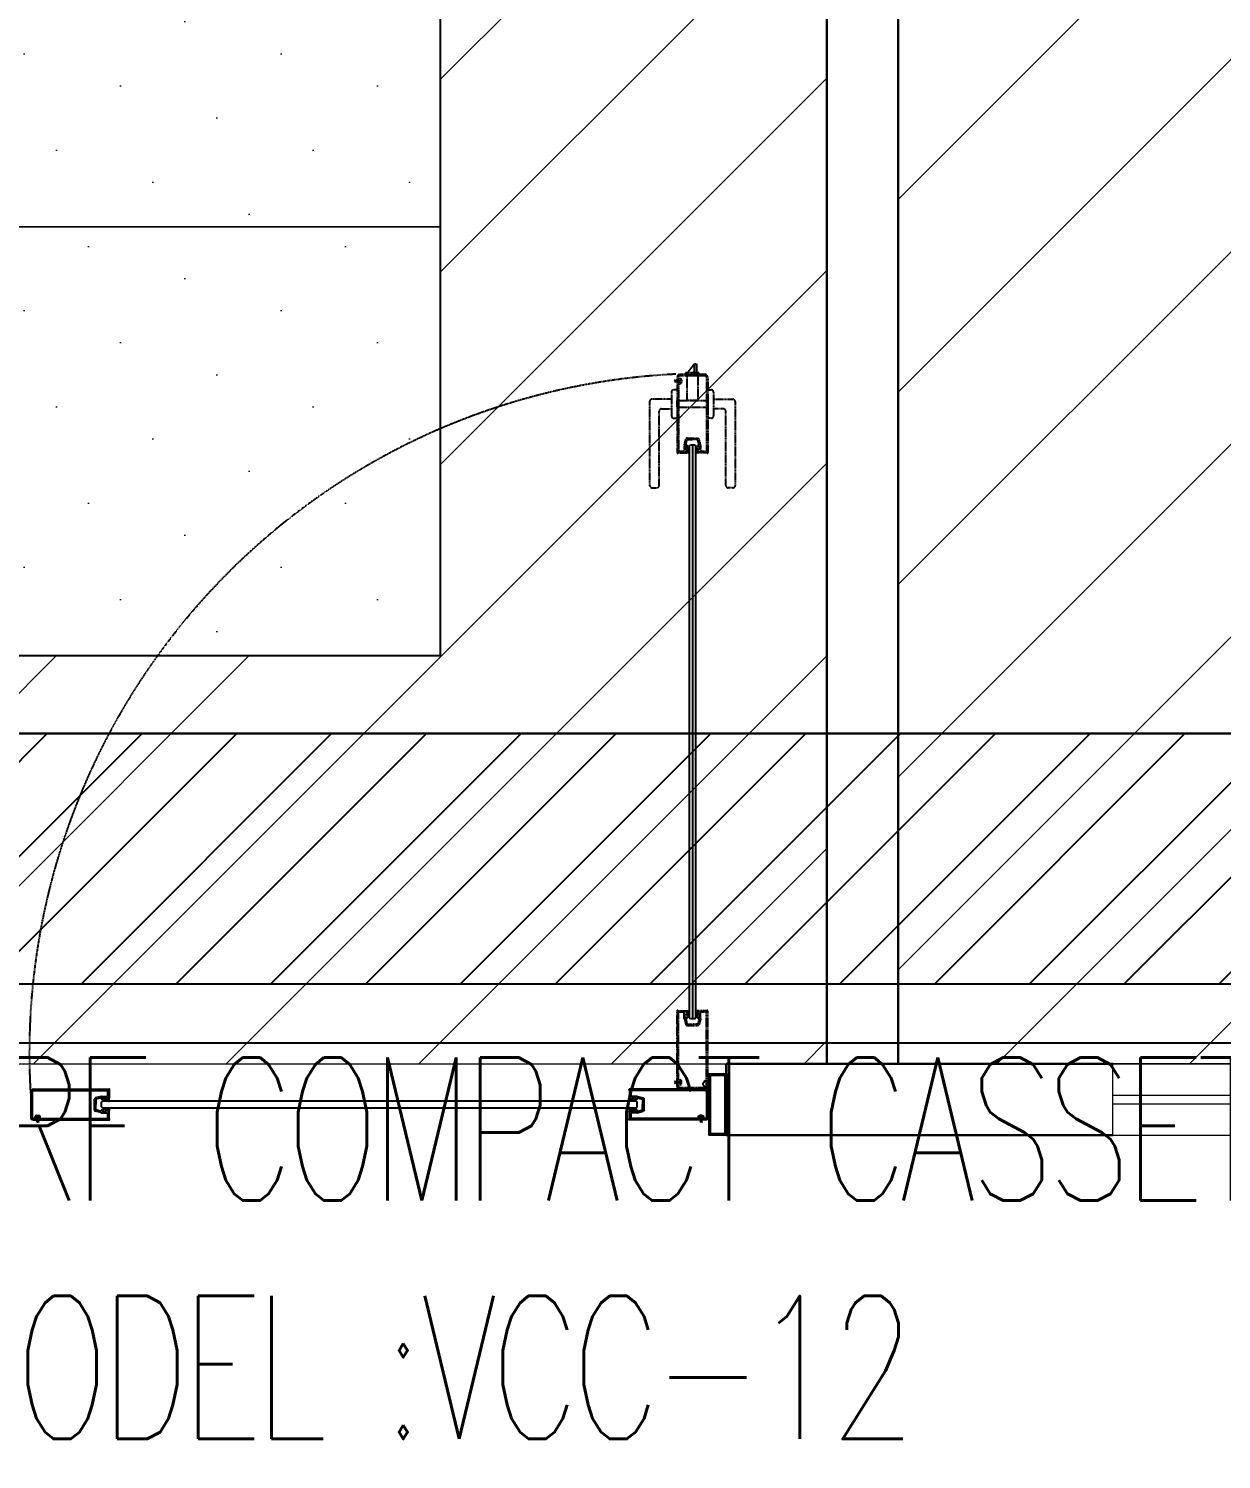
# Model space of a CAD drawing. Header units: millimetres. Extents: x 148480 to 578986, y 39883 to 155062.
# Drawn here: x 227072 to 228740, y 88061 to 90062 of the extents above; entities that cross this region are included whole.
import ezdxf

# ---------------------------------------------------------------- set-up
doc = ezdxf.new("R2010")
doc.units = ezdxf.units.MM
doc.linetypes.add('CONTINOUS', pattern=[0])
doc.linetypes.add('HIDDEN', pattern=[0.375, 0.25, -0.125])
for name, color, linetype in [('2', 7, 'Continuous'), ('ceilings', 253, 'Continuous'), ('DNM JEB', 4, 'Continuous'), ('Flooring', 44, 'Continuous'), ('Hatch 01_UC', 7, 'Continuous'), ('HVAC TEXT', 7, 'Continuous'), ('Layer4', 6, 'Continuous'), ('M-HVAC-INSULATION', 8, 'Continuous'), ('M-HVAC-SUPPLY AIR DUCT', 4, 'Continuous'), ('TENANCY', 3, 'Continuous')]:
    doc.layers.add(name, color=color, linetype=linetype)
doc.layers.add('A-GLAZ', color=140, linetype='Continuous', lineweight=18)
doc.layers.add('I-PART-GYP', color=6, linetype='Continuous', lineweight=30)
doc.styles.add('Arial_3', font='arial.ttf', dxfattribs={"height": 20.669291})
pattern_1 = [(225, (458171.04, 85860.92), (134.70384, -134.70384), [])]

# ---------------------------------------------------------------- blocks, each defined once
blk = doc.blocks.new('A$C5BB6640F')
at = {"layer": '2', "color": 8, "linetype": 'Continuous'}
for p, q in [((0.8, 2.6), (0, 0)), ((1, 2.6), (0.5, 0)), ((2.1, 8.2), (0.8, 8.2)), ((0.8, 8.2), (0.8, 2.6)), ((2.1, 6.4), (0.8, 6.4)), ((2.1, 4.5), (0.8, 4.5)), ((2.1, 2.6), (0.8, 2.6)), ((1.2, 2.6), (0.9, 0)), ((1.4, 2.6), (1.4, 0)), ((1.6, 2.6), (1.9, 0)), ((1.8, 2.6), (2.3, 0)), ((2.1, 8.2), (2.1, 2.6)), ((2.1, 2.6), (2.8, 0))]:
    blk.add_line(p, q, dxfattribs=at)
blk = doc.blocks.new('A$C4A242C7C')
at = {"layer": '2', "color": 8, "linetype": 'Continuous'}
for p, q in [((0, 4), (0, 115.4)), ((0.4, 115.8), (0.6, 115.8)), ((1.4, 115), (13, 115)), ((2, 113), (10.5, 113)), ((2, 4), (2, 113)), ((10.5, 103.9), (10.5, 113)), ((14, 111.3), (12.5, 111.3)), ((12.5, 104.8), (12.5, 111.3)), ((13, 115), (13, 112.6)), ((14.7, 112.6), (13, 112.6)), ((14, 110), (14, 111.3)), ((14, 106.1), (14, 104.8)), ((14.3, 109.8), (15, 110)), ((14.3, 106.3), (15, 106.1)), ((14.7, 112.6), (15.2, 110.4)), ((14.8, 103.8), (15.2, 105.6)), ((30.3, 112.6), (29.8, 110.4)), ((30.2, 103.8), (29.8, 105.6)), ((30.7, 109.8), (30, 110)), ((30.7, 106.3), (30, 106.1)), ((32, 112.6), (30.3, 112.6)), ((31, 111.3), (32.5, 111.3)), ((31, 110), (31, 111.3)), ((31, 106.1), (31, 104.8)), ((32, 115), (32, 112.6)), ((43.6, 115), (32, 115)), ((32.5, 104.8), (32.5, 111.3)), ((34.5, 113), (43, 113)), ((34.5, 103.9), (34.5, 113)), ((43, 14.2), (43, 113)), ((44.6, 115.8), (44.4, 115.8)), ((45, 11.7), (45, 115.4)), ((10.6, 103.4), (12.8, 95.2)), ((14, 104.8), (12.5, 104.8)), ((14.8, 103.8), (12.5, 103.8)), ((12.5, 103.8), (14.7, 95.7)), ((14.7, 95.7), (22.5, 95.7)), ((30.3, 93.7), (14.7, 93.7)), ((30.3, 95.7), (22.5, 95.7)), ((30.2, 103.8), (32.5, 103.8)), ((32.5, 103.8), (30.3, 95.7)), ((31, 104.8), (32.5, 104.8)), ((34.4, 103.4), (32.2, 95.2)), ((4, 2), (41, 2)), ((4, 0), (41, 0)), ((38.5, 8.4), (38.5, 11.7)), ((42.5, 13.7), (40.5, 13.7)), ((40.5, 8.8), (40.5, 11.3)), ((42.5, 6.4), (40.5, 6.4)), ((44, 11.7), (40.9, 11.7)), ((44, 8.4), (40.9, 8.4)), ((43, 4), (43, 5.9)), ((44, 11.6), (44, 11.7)), ((44, 8.4), (44, 8.5)), ((44.4, 11.2), (44.5, 11.2)), ((44.4, 8.9), (44.5, 8.9)), ((45, 4), (45, 8.4))]:
    blk.add_line(p, q, dxfattribs=at)
for centre, radius, start, end in [((0.4, 115.4), 0.4, 90, 180), ((0.6, 115.4), 0.4, 0, 90), ((1.4, 115.4), 0.4, 180, 270), ((14.2, 110), 0.2, 180, 285), ((14.2, 106.1), 0.2, 75, 180), ((14.8, 110.3), 0.4, 285, 15), ((14.8, 105.7), 0.4, 345, 75), ((30.1, 110.3), 0.4, 165, 255), ((30.1, 105.7), 0.4, 105, 195), ((30.8, 110), 0.2, 255, 0), ((30.8, 106.1), 0.2, 0, 105), ((43.6, 115.4), 0.4, 270, 0), ((44.4, 115.4), 0.4, 90, 180), ((44.6, 115.4), 0.4, 0, 90), ((12.5, 103.9), 2, 180, 195), ((14.7, 95.7), 2, 195, 270), ((30.3, 95.7), 2, 270, 345), ((32.5, 103.9), 2, 345, 0), ((4, 4), 4, 180, 270), ((4, 4), 2, 180, 270), ((40.5, 11.7), 2, 90, 180), ((40.5, 8.4), 2, 180, 270), ((40.9, 11.3), 0.4, 90, 180), ((40.9, 8.8), 0.4, 180, 270), ((41, 4), 4, 270, 0), ((41, 4), 2, 270, 0), ((42.5, 14.2), 0.5, 270, 0), ((42.5, 5.9), 0.5, 0, 90), ((44.4, 11.6), 0.4, 180, 270), ((44.4, 8.5), 0.4, 90, 180), ((44.5, 11.7), 0.5, 270, 0), ((44.5, 8.4), 0.5, 0, 90)]:
    blk.add_arc(centre, radius, start, end, dxfattribs=at)
blk = doc.blocks.new('A$C109E4DED')
at = {"layer": 'TENANCY', "rotation": 90}
blk.add_blockref('A$C4A242C7C', (75.8, 0), dxfattribs=at)
blk = doc.blocks.new('A$C57546ED1')
at = {"layer": '2', "color": 8, "linetype": 'Continuous'}
mesh = blk.add_polyface(dxfattribs=at)
corners = [(1, 3.4), (0.7, 2.6), (0, 2.7), (0.8, 4.1)]
mesh.append_faces([[corners[k] for k in face] for face in [(0, 1, 2, 3)]], dxfattribs={"color": 8})
mesh = blk.add_polyface(dxfattribs=at)
corners = [(2, 3.4), (2, 2.6), (0.7, 2.6), (1, 3.4)]
mesh.append_faces([[corners[k] for k in face] for face in [(0, 1, 2, 3)]], dxfattribs={"color": 8})
mesh = blk.add_polyface(dxfattribs=at)
corners = [(2.3, 4.1), (2.2, 1.7), (2, 2.6), (2, 3.4)]
mesh.append_faces([[corners[k] for k in face] for face in [(0, 1, 2, 3)]], dxfattribs={"color": 8})
mesh = blk.add_polyface(dxfattribs=at)
corners = [(2.7, 3.4), (2.5, 2.5), (2.2, 1.7), (2.3, 4.1)]
mesh.append_faces([[corners[k] for k in face] for face in [(0, 1, 2, 3)]], dxfattribs={"color": 8})
mesh = blk.add_polyface(dxfattribs=at)
corners = [(3.3, 3.4), (3.2, 2.5), (2.5, 2.5), (2.7, 3.4)]
mesh.append_faces([[corners[k] for k in face] for face in [(0, 1, 2, 3)]], dxfattribs={"color": 8})
mesh = blk.add_polyface(dxfattribs=at)
corners = [(3.6, 4.2), (3.5, 2.4), (3.2, 2.5), (3.3, 3.4)]
mesh.append_faces([[corners[k] for k in face] for face in [(0, 1, 2, 3)]], dxfattribs={"color": 8})
mesh = blk.add_polyface(dxfattribs=at)
corners = [(4.1, 3.5), (3.9, 2.4), (3.5, 2.4), (3.6, 4.2)]
mesh.append_faces([[corners[k] for k in face] for face in [(0, 1, 2, 3)]], dxfattribs={"color": 8})
mesh = blk.add_polyface(dxfattribs=at)
corners = [(6.5, 3.6), (5.8, 2.3), (3.9, 2.4), (4.1, 3.5)]
mesh.append_faces([[corners[k] for k in face] for face in [(0, 1, 2, 3)]], dxfattribs={"color": 8})
mesh = blk.add_polyface(dxfattribs=at)
corners = [(6.8, 4.6), (6.2, 0), (5.8, 2.3), (6.5, 3.6)]
mesh.append_faces([[corners[k] for k in face] for face in [(0, 1, 2, 3)]], dxfattribs={"color": 8})
mesh = blk.add_polyface(dxfattribs=at)
corners = [(7.9, 4.6), (7.5, 0), (6.2, 0), (6.8, 4.6)]
mesh.append_faces([[corners[k] for k in face] for face in [(0, 1, 2, 3)]], dxfattribs={"color": 8})
blk = doc.blocks.new('GFC1')
at = {"layer": 'A-GLAZ', "color": 8, "linetype": 'CONTINOUS', "lineweight": 13, "ltscale": 0.5}
for p, q in [((301220.1, 89600.4, 0), (302919.8, 89600.4, 0)), ((301220.1, 89500.4, 0), (302919.8, 89500.4, 0))]:
    blk.add_line(p, q, dxfattribs=at)
at = {"layer": 'A-GLAZ', "color": 8, "lineweight": 13, "ltscale": 0.5}
blk.add_line((301220.1, 89500.4, 0), (301220.1, 89600.4, 0), dxfattribs=at)
at = {"layer": 'A-GLAZ', "color": 8}
for p, q in [((301220.1, 89556.4, 0), (302919.8, 89556.4, 0)), ((301220.1, 89544.4, 0), (302919.8, 89544.4, 0))]:
    blk.add_line(p, q, dxfattribs=at)
at = {"layer": 'DNM JEB', "color": 8, "linetype": 'HIDDEN'}
for p, q in [((300609.8, 90555.8), (300607.3, 90556.5)), ((300609.8, 90555.6), (300607.3, 90556.1)), ((300609.8, 90555.4), (300607.3, 90555.7)), ((300609.8, 90555.2), (300607.3, 90555.2)), ((300609.8, 90555), (300607.3, 90554.7)), ((300609.8, 90554.8), (300607.3, 90554.3)), ((300609.8, 90554.6), (300607.3, 90553.9)), ((300609.8, 90554.6), (300609.8, 90555.8)), ((300615.1, 90555.8), (300609.8, 90555.8)), ((300615.1, 90554.6), (300609.8, 90554.6)), ((300611, 90560.8), (300611, 90556.7)), ((300611, 90553.6), (300611, 90454.7)), ((300611.6, 90556.2), (300611.5, 90556.2)), ((300611.6, 90554), (300611.5, 90554)), ((300611.6, 90554.6), (300611.6, 90555.8)), ((300611.9, 90556.7), (300611.9, 90556.6)), ((300611.9, 90556.7), (300614.9, 90556.7)), ((300611.9, 90553.6), (300611.9, 90553.6)), ((300611.9, 90553.6), (300614.9, 90553.6)), ((300612.9, 90560.8), (300612.9, 90559.1)), ((300612.9, 90551.2), (300612.9, 90457)), ((300613.4, 90558.6), (300615.3, 90558.6)), ((300613.4, 90554.6), (300613.4, 90555.8)), ((300613.4, 90551.6), (300615.3, 90551.6)), ((300650, 90564.6), (300614.8, 90564.6)), ((300650, 90562.7), (300614.8, 90562.7)), ((300615.1, 90554.6), (300615.1, 90555.8)), ((300615.3, 90556.3), (300615.3, 90553.9)), ((300617.2, 90556.7), (300617.2, 90553.6)), ((300651.9, 90560.8), (300651.9, 90457)), ((300653.8, 90560.8), (300653.8, 90454.7)), ((300621, 90465.7), (300621, 90457)), ((300621.1, 90466.2), (300623.1, 90474)), ((300622.9, 90465.8), (300625, 90473.5)), ((300625, 90465.8), (300622.9, 90465.8)), ((300625, 90475.4), (300639.8, 90475.4)), ((300625, 90473.5), (300632.4, 90473.5)), ((300625, 90465.8), (300625.5, 90464.1)), ((300639.8, 90473.5), (300632.4, 90473.5)), ((300639.8, 90465.8), (300639.3, 90464.1)), ((300641.9, 90465.8), (300639.8, 90473.5)), ((300639.8, 90465.8), (300641.9, 90465.8)), ((300643.8, 90466.2), (300641.7, 90474)), ((300643.8, 90465.7), (300643.8, 90457)), ((300611.4, 90454.4), (300611.6, 90454.4)), ((300612.3, 90455.1), (300623.4, 90455.1)), ((300621, 90457), (300612.9, 90457)), ((300624.3, 90464.9), (300622.9, 90464.9)), ((300622.9, 90464.9), (300622.9, 90458.7)), ((300624.3, 90458.7), (300622.9, 90458.7)), ((300623.4, 90457.4), (300624.9, 90457.4)), ((300623.4, 90455.1), (300623.4, 90457.4)), ((300624.3, 90463.6), (300624.3, 90464.9)), ((300624.3, 90459.9), (300624.3, 90458.7)), ((300624.6, 90463.5), (300625.2, 90463.6)), ((300624.6, 90460.1), (300625.2, 90459.9)), ((300624.9, 90457.4), (300625.5, 90459.5)), ((300639.9, 90457.4), (300639.3, 90459.5)), ((300640.3, 90463.5), (300639.6, 90463.6)), ((300640.3, 90460.1), (300639.6, 90459.9)), ((300639.9, 90457.4), (300641.5, 90457.4)), ((300640.5, 90464.9), (300641.9, 90464.9)), ((300640.5, 90463.6), (300640.5, 90464.9)), ((300640.5, 90459.9), (300640.5, 90458.7)), ((300640.5, 90458.7), (300641.9, 90458.7)), ((300641.5, 90455.1), (300641.5, 90457.4)), ((300652.5, 90455.1), (300641.5, 90455.1)), ((300641.9, 90464.9), (300641.9, 90458.7)), ((300651.9, 90457), (300643.8, 90457)), ((300653.5, 90454.4), (300653.3, 90454.4)), ((300611, 89575.7), (300611, 89674.6)), ((300611.4, 89674.9), (300611.6, 89674.9)), ((300612.3, 89674.2), (300623.4, 89674.2)), ((300621, 89672.3), (300612.9, 89672.3)), ((300612.9, 89578.1), (300612.9, 89672.3)), ((300621, 89663.6), (300621, 89672.3)), ((300624.3, 89670.6), (300622.9, 89670.6)), ((300622.9, 89664.4), (300622.9, 89670.6)), ((300623.4, 89674.2), (300623.4, 89671.9)), ((300623.4, 89671.9), (300624.9, 89671.9)), ((300624.3, 89669.4), (300624.3, 89670.6)), ((300624.3, 89665.7), (300624.3, 89664.4)), ((300624.6, 89669.2), (300625.2, 89669.4)), ((300624.6, 89665.8), (300625.2, 89665.7)), ((300624.9, 89671.9), (300625.5, 89669.8)), ((300625, 89663.5), (300625.5, 89665.2)), ((300639.9, 89671.9), (300639.3, 89669.8)), ((300639.8, 89663.5), (300639.3, 89665.2)), ((300640.3, 89669.2), (300639.6, 89669.4)), ((300640.3, 89665.8), (300639.6, 89665.7)), ((300639.9, 89671.9), (300641.5, 89671.9)), ((300640.5, 89669.4), (300640.5, 89670.6)), ((300640.5, 89670.6), (300641.9, 89670.6)), ((300640.5, 89665.7), (300640.5, 89664.4)), ((300641.5, 89674.2), (300641.5, 89671.9)), ((300652.5, 89674.2), (300641.5, 89674.2)), ((300641.9, 89664.4), (300641.9, 89670.6)), ((300651.9, 89672.3), (300643.8, 89672.3)), ((300643.8, 89663.6), (300643.8, 89672.3)), ((300651.9, 89568.5), (300651.9, 89672.3)), ((300653.5, 89674.9), (300653.3, 89674.9)), ((300653.8, 89568.5), (300653.8, 89674.6)), ((300621.1, 89663.1), (300623.1, 89655.3)), ((300624.3, 89664.4), (300622.9, 89664.4)), ((300625, 89663.5), (300622.9, 89663.5)), ((300622.9, 89663.5), (300625, 89655.8)), ((300625, 89655.8), (300632.4, 89655.8)), ((300625, 89653.9), (300639.8, 89653.9)), ((300639.8, 89655.8), (300632.4, 89655.8)), ((300639.8, 89663.5), (300641.9, 89663.5)), ((300641.9, 89663.5), (300639.8, 89655.8)), ((300640.5, 89664.4), (300641.9, 89664.4)), ((300643.8, 89663.1), (300641.7, 89655.3)), ((300609.8, 89574.8), (300607.3, 89575.5)), ((300609.8, 89574.6), (300607.3, 89575.1)), ((300609.8, 89574.4), (300607.3, 89574.6)), ((300609.8, 89574.2), (300607.3, 89574.2)), ((300609.8, 89574), (300607.3, 89573.7)), ((300609.8, 89573.7), (300607.3, 89573.3)), ((300609.8, 89573.6), (300607.3, 89572.8)), ((300609.8, 89574.8), (300609.8, 89573.6)), ((300615.1, 89574.8), (300609.8, 89574.8)), ((300615.1, 89573.6), (300609.8, 89573.6)), ((300611, 89568.5), (300611, 89572.6)), ((300611.6, 89575.3), (300611.5, 89575.3)), ((300611.6, 89573.1), (300611.5, 89573.1)), ((300611.6, 89574.8), (300611.6, 89573.6)), ((300611.9, 89575.6), (300611.9, 89575.7)), ((300611.9, 89575.7), (300614.9, 89575.7)), ((300611.9, 89572.6), (300611.9, 89572.7)), ((300611.9, 89572.6), (300614.9, 89572.6)), ((300612.9, 89568.5), (300612.9, 89570.2)), ((300613.4, 89577.6), (300615.3, 89577.6)), ((300613.4, 89574.8), (300613.4, 89573.6)), ((300613.4, 89570.7), (300615.3, 89570.7)), ((300650, 89566.6), (300614.8, 89566.6)), ((300650, 89564.6), (300614.8, 89564.6)), ((300615.1, 89574.8), (300615.1, 89573.6)), ((300615.3, 89573), (300615.3, 89575.4)), ((300617.2, 89572.6), (300617.2, 89575.7))]:
    blk.add_line(p, q, dxfattribs=at)
at = {"layer": 'DNM JEB', "color": 8}
for p, q in [((300627.7, 90464.4), (300627.7, 89664.9)), ((300637.2, 89664.9), (300637.2, 90464.4)), ((300553.6, 89548), (299807.3, 89548)), ((299807.3, 89538.5), (300553.6, 89538.5))]:
    blk.add_line(p, q, dxfattribs=at)
at = {"layer": 'DNM JEB', "color": 8, "linetype": 'Continuous'}
for p, q in [((300679.4, 89500.4), (300679.4, 89600.4)), ((300655.6, 89522.7), (300655.6, 89569.5))]:
    blk.add_line(p, q, dxfattribs=at)
at = {"layer": 'DNM JEB', "color": 8, "linetype": 'HIDDEN'}
for points in [[(300622.9, 90566.8), (300622.9, 90564.6), (300641.9, 90564.6), (300641.9, 90566.8)], [(300623.8, 90564.6), (300623.8, 90563.1), (300641, 90563.1), (300641, 90564.6)], [(300640.1, 90563.1), (300640.1, 90528), (300624.8, 90528), (300624.8, 90563.1)], [(300653.8, 90528), (300653.8, 90518.4), (300611, 90518.4), (300611, 90528)]]:
    blk.add_lwpolyline(points, close=True, dxfattribs=at)
for points in [[(300626.7, 90566.8), (300626.7, 90568.2), (300635.3, 90579.6)], [(300635.3, 90566.8), (300635.3, 90579.6), (300638.1, 90579.6), (300638.1, 90566.8)], [(300627.7, 90464.4), (300629.1, 90465.9), (300635.8, 90465.9), (300637.2, 90464.4)], [(300627.7, 89664.9), (300629.1, 89663.4), (300635.8, 89663.4), (300637.2, 89664.9)]]:
    blk.add_lwpolyline(points, dxfattribs=at)
for points in [[(300603, 90529.9), (300575.9, 90529.9, 0.414214), (300572.5, 90526.5), (300572.5, 90409.4, 0.414214), (300575.9, 90406.1), (300582.5, 90406.1, 0.414214), (300585.9, 90409.4), (300585.9, 90513.2, -0.414214), (300589.2, 90516.5), (300603, 90516.5)], [(300611, 90543.2), (300606.3, 90543.2, 0.414214), (300603, 90539.9), (300603, 90506.5, 0.414214), (300606.3, 90503.2), (300611, 90503.2)], [(300653.8, 90543.2), (300658.5, 90543.2, -0.414214), (300661.8, 90539.9), (300661.8, 90506.5, -0.414214), (300658.5, 90503.2), (300653.8, 90503.2)], [(300661.8, 90529.9), (300689, 90529.9, -0.414214), (300692.3, 90526.5), (300692.3, 90409.4, -0.414214), (300689, 90406.1), (300682.3, 90406.1, -0.414214), (300679, 90409.4), (300679, 90513.2, 0.414214), (300675.6, 90516.5), (300661.8, 90516.5)]]:
    blk.add_lwpolyline(points, format="xyb", dxfattribs=at)
at = {"layer": 'DNM JEB', "color": 8}
for points in [[(300632.4, 90465.9), (300632.4, 89663.4)], [(299807.3, 89538.5), (299805.8, 89539.9), (299805.8, 89546.6), (299807.3, 89548)], [(300553.6, 89538.5), (300555.1, 89539.9), (300555.1, 89546.6), (300553.6, 89548)]]:
    blk.add_lwpolyline(points, dxfattribs=at)
at = {"layer": 'DNM JEB', "color": 8, "linetype": 'Continuous'}
for points in [[(300679.4, 89500.4), (300655.6, 89500.4), (300655.6, 89586.1), (300679.4, 89586.1)], [(300677.5, 89502.3), (300657.5, 89502.3), (300657.5, 89584.2), (300677.5, 89584.2)]]:
    blk.add_lwpolyline(points, close=True, dxfattribs=at)
blk.add_lwpolyline([(300653.8, 89568.1), (300653.8, 89522.7), (300655.6, 89522.7)], dxfattribs=at)
at = {"layer": 'DNM JEB', "color": 8, "linetype": 'HIDDEN', "ltscale": 0.1}
blk.add_arc((300655.7, 89615.5), 950.6, 92.8185, 183.4941, dxfattribs=at)
at = {"layer": 'DNM JEB', "color": 8, "linetype": 'HIDDEN'}
for centre, radius, start, end in [((300614.8, 90560.8), 3.81, 90, 180), ((300611.5, 90556.7), 0.476, 180, 270), ((300611.5, 90553.6), 0.476, 90, 180), ((300611.6, 90556.6), 0.381, 270, 0), ((300611.6, 90553.6), 0.381, 0, 90), ((300614.8, 90560.8), 1.9, 90, 180), ((300613.4, 90559.1), 0.476, 180, 270), ((300613.4, 90551.2), 0.476, 90, 180), ((300614.9, 90556.3), 0.381, 0, 90), ((300614.9, 90553.9), 0.381, 270, 0), ((300615.3, 90556.7), 1.9, 0, 90), ((300615.3, 90553.6), 1.9, 270, 0), ((300650, 90560.8), 3.81, 0, 90), ((300650, 90560.8), 1.9, 0, 90), ((300622.9, 90465.7), 1.9, 165, 180), ((300625, 90473.5), 1.9, 90, 165), ((300639.8, 90473.5), 1.9, 15, 90), ((300641.9, 90465.7), 1.9, 0, 15), ((300611.4, 90454.7), 0.381, 180, 270), ((300611.6, 90454.7), 0.381, 270, 0), ((300612.3, 90454.7), 0.381, 90, 180), ((300624.5, 90463.6), 0.19, 180, 285), ((300624.5, 90459.9), 0.19, 75, 180), ((300625.1, 90464), 0.381, 285, 15), ((300625.1, 90459.6), 0.381, 345, 75), ((300639.7, 90464), 0.381, 165, 255), ((300639.7, 90459.6), 0.381, 105, 195), ((300640.3, 90463.6), 0.19, 255, 0), ((300640.3, 90459.9), 0.19, 0, 105), ((300652.5, 90454.7), 0.381, 0, 90), ((300653.3, 90454.7), 0.381, 180, 270), ((300653.5, 90454.7), 0.381, 270, 0), ((300611.4, 89674.6), 0.381, 90, 180), ((300611.6, 89674.6), 0.381, 0, 90), ((300612.3, 89674.6), 0.381, 180, 270), ((300624.5, 89669.4), 0.19, 180, 285), ((300624.5, 89665.7), 0.19, 75, 180), ((300625.1, 89669.7), 0.381, 285, 15), ((300625.1, 89665.3), 0.381, 345, 75), ((300639.7, 89669.7), 0.381, 165, 255), ((300639.7, 89665.3), 0.381, 105, 195), ((300640.3, 89669.4), 0.19, 255, 0), ((300640.3, 89665.7), 0.19, 0, 105), ((300652.5, 89674.6), 0.381, 270, 0), ((300653.3, 89674.6), 0.381, 90, 180), ((300653.5, 89674.6), 0.381, 0, 90), ((300622.9, 89663.6), 1.9, 180, 195), ((300625, 89655.8), 1.9, 195, 270), ((300639.8, 89655.8), 1.9, 270, 345), ((300641.9, 89663.6), 1.9, 345, 0), ((300611.5, 89575.7), 0.476, 180, 270), ((300611.5, 89572.6), 0.476, 90, 180), ((300614.8, 89568.5), 3.81, 180, 270), ((300611.6, 89575.6), 0.381, 270, 0), ((300611.6, 89572.7), 0.381, 0, 90), ((300613.4, 89578.1), 0.476, 180, 270), ((300613.4, 89570.2), 0.476, 90, 180), ((300614.8, 89568.5), 1.9, 180, 270), ((300614.9, 89575.4), 0.381, 0, 90), ((300614.9, 89573), 0.381, 270, 0), ((300615.3, 89575.7), 1.9, 0, 90), ((300615.3, 89572.6), 1.9, 270, 0), ((300650, 89568.5), 3.81, 270, 0), ((300650, 89568.5), 1.9, 270, 0)]:
    blk.add_arc(centre, radius, start, end, dxfattribs=at)
at = {"layer": 'DNM JEB', "color": 8, "linetype": 'Continuous', "extrusion": (0, 0, -1)}
blk.add_arc((-300652, 89572.3), 4.58, 246.5437, 218.2063, dxfattribs=at)
at = {"layer": 'Flooring', "color": 8, "linetype": 'HIDDEN', "ltscale": 1500}
blk.add_arc((300007.7, 78255.1), 12777.8, 229.90697, 79.60318, dxfattribs=at)
at = {"layer": 'I-PART-GYP', "color": 8, "linetype": 'CONTINOUS'}
blk.add_lwpolyline([(300920.1, 89600.4), (300820.1, 89600.4), (300820.1, 93164.6), (300920.1, 93164.6)], close=True, dxfattribs=at)
for points in [[(300679.4, 89600.4), (301220.1, 89600.4)], [(301220.1, 89500.4), (300679.4, 89500.4)]]:
    blk.add_lwpolyline(points, dxfattribs=at)
at = {"layer": 'DNM JEB', "color": 8}
for name, p, xscale, yscale, zscale, rotation in [('A$C109E4DED', (299779.2, 89564.7), 0.9523809523809526, 0.9523809523809526, 0.9523809523809526, 179.9999999999999), ('A$C109E4DED', (300581.7, 89564.6), -0.9523809523809526, 0.9523809523809526, 0.9523809523809526, 179.9999999999999), ('A$C5BB6640F', (299715.2, 89518.1), 0.9523809523809523, 0.9523809523809523, 0.9523809523809523, 359.9999999999999), ('A$C5BB6640F', (300645.7, 89518.1), -0.9523809523809523, 0.9523809523809523, 0.9523809523809523, 359.9999999999999)]:
    blk.add_blockref(name, p, dxfattribs=dict(at, xscale=xscale, yscale=yscale, zscale=zscale, rotation=rotation))
at = {"layer": 'DNM JEB', "color": 8, "ltscale": 1.2}
for p, xscale, yscale, zscale, rotation in [((299809.4, 89552.3), -0.9523809523809526, 0.9523809523809526, 0.9523809523809526, 179.9999999999999), ((300551.5, 89552.3), 0.9523809523809526, 0.9523809523809526, 0.9523809523809526, 179.9999999999999), ((299809.4, 89534.2), 0.9523809523809523, 0.9523809523809523, 0.9523809523809523, 359.9999999999999), ((300551.5, 89534.2), -0.9523809523809523, 0.9523809523809523, 0.9523809523809523, 359.9999999999999)]:
    blk.add_blockref('A$C57546ED1', p, dxfattribs=dict(at, xscale=xscale, yscale=yscale, zscale=zscale, rotation=rotation))
at = {"layer": 'DNM JEB', "color": 8, "linetype": 'HIDDEN'}
mesh = blk.add_polyface(dxfattribs=at)
corners = [(300627.7, 90455.8), (300623.4, 90456.3), (300625.5, 90456.7), (300626.8, 90456.1)]
mesh.append_faces([[corners[k] for k in face] for face in [(3, 2, 1, 0)]], dxfattribs={"color": 8})
mesh = blk.add_polyface(dxfattribs=at)
corners = [(300627.7, 90454.7), (300623.4, 90455.1), (300623.4, 90456.3), (300627.7, 90455.8)]
mesh.append_faces([[corners[k] for k in face] for face in [(3, 2, 1, 0)]], dxfattribs={"color": 8})
mesh = blk.add_polyface(dxfattribs=at)
corners = [(300627.3, 90460.1), (300625, 90460.2), (300625.8, 90460.4), (300626.6, 90460.4)]
mesh.append_faces([[corners[k] for k in face] for face in [(3, 2, 1, 0)]], dxfattribs={"color": 8})
mesh = blk.add_polyface(dxfattribs=at)
corners = [(300626.6, 90459.7), (300625.8, 90459.9), (300625, 90460.2), (300627.3, 90460.1)]
mesh.append_faces([[corners[k] for k in face] for face in [(3, 2, 1, 0)]], dxfattribs={"color": 8})
mesh = blk.add_polyface(dxfattribs=at)
corners = [(300626.8, 90456.1), (300625.5, 90456.7), (300625.7, 90458.6), (300626.7, 90458.4)]
mesh.append_faces([[corners[k] for k in face] for face in [(3, 2, 1, 0)]], dxfattribs={"color": 8})
mesh = blk.add_polyface(dxfattribs=at)
corners = [(300626.7, 90459.1), (300625.7, 90459.2), (300625.8, 90459.9), (300626.6, 90459.7)]
mesh.append_faces([[corners[k] for k in face] for face in [(3, 2, 1, 0)]], dxfattribs={"color": 8})
mesh = blk.add_polyface(dxfattribs=at)
corners = [(300627.4, 90458.8), (300625.7, 90459), (300625.7, 90459.2), (300626.7, 90459.1)]
mesh.append_faces([[corners[k] for k in face] for face in [(3, 2, 1, 0)]], dxfattribs={"color": 8})
mesh = blk.add_polyface(dxfattribs=at)
corners = [(300626.7, 90458.4), (300625.7, 90458.6), (300625.7, 90459), (300627.4, 90458.8)]
mesh.append_faces([[corners[k] for k in face] for face in [(3, 2, 1, 0)]], dxfattribs={"color": 8})
mesh = blk.add_polyface(dxfattribs=at)
corners = [(300626.6, 90460.4), (300625.8, 90460.4), (300625.9, 90461.6), (300626.6, 90461.3)]
mesh.append_faces([[corners[k] for k in face] for face in [(3, 2, 1, 0)]], dxfattribs={"color": 8})
mesh = blk.add_polyface(dxfattribs=at)
corners = [(300626.6, 90461.3), (300625.9, 90461.6), (300625.9, 90462.3), (300627.3, 90461.5)]
mesh.append_faces([[corners[k] for k in face] for face in [(3, 2, 1, 0)]], dxfattribs={"color": 8})
mesh = blk.add_polyface(dxfattribs=at)
corners = [(300637.1, 90455.8), (300641.5, 90456.3), (300639.3, 90456.7), (300638.1, 90456.1)]
mesh.append_faces([[corners[k] for k in face] for face in [(3, 2, 1, 0)]], dxfattribs={"color": 8})
mesh = blk.add_polyface(dxfattribs=at)
corners = [(300637.1, 90454.7), (300641.5, 90455.1), (300641.5, 90456.3), (300637.1, 90455.8)]
mesh.append_faces([[corners[k] for k in face] for face in [(3, 2, 1, 0)]], dxfattribs={"color": 8})
mesh = blk.add_polyface(dxfattribs=at)
corners = [(300638.3, 90461.3), (300638.9, 90461.6), (300638.9, 90462.3), (300637.5, 90461.5)]
mesh.append_faces([[corners[k] for k in face] for face in [(3, 2, 1, 0)]], dxfattribs={"color": 8})
mesh = blk.add_polyface(dxfattribs=at)
corners = [(300637.5, 90458.8), (300639.1, 90459), (300639.1, 90459.2), (300638.2, 90459.1)]
mesh.append_faces([[corners[k] for k in face] for face in [(3, 2, 1, 0)]], dxfattribs={"color": 8})
mesh = blk.add_polyface(dxfattribs=at)
corners = [(300638.2, 90458.4), (300639.2, 90458.6), (300639.1, 90459), (300637.5, 90458.8)]
mesh.append_faces([[corners[k] for k in face] for face in [(3, 2, 1, 0)]], dxfattribs={"color": 8})
mesh = blk.add_polyface(dxfattribs=at)
corners = [(300637.6, 90460.1), (300639.8, 90460.2), (300639, 90460.4), (300638.2, 90460.4)]
mesh.append_faces([[corners[k] for k in face] for face in [(3, 2, 1, 0)]], dxfattribs={"color": 8})
mesh = blk.add_polyface(dxfattribs=at)
corners = [(300638.2, 90459.7), (300639.1, 90459.9), (300639.8, 90460.2), (300637.6, 90460.1)]
mesh.append_faces([[corners[k] for k in face] for face in [(3, 2, 1, 0)]], dxfattribs={"color": 8})
mesh = blk.add_polyface(dxfattribs=at)
corners = [(300638.1, 90456.1), (300639.3, 90456.7), (300639.2, 90458.6), (300638.2, 90458.4)]
mesh.append_faces([[corners[k] for k in face] for face in [(3, 2, 1, 0)]], dxfattribs={"color": 8})
mesh = blk.add_polyface(dxfattribs=at)
corners = [(300638.2, 90460.4), (300639, 90460.4), (300638.9, 90461.6), (300638.3, 90461.3)]
mesh.append_faces([[corners[k] for k in face] for face in [(3, 2, 1, 0)]], dxfattribs={"color": 8})
mesh = blk.add_polyface(dxfattribs=at)
corners = [(300638.2, 90459.1), (300639.1, 90459.2), (300639.1, 90459.9), (300638.2, 90459.7)]
mesh.append_faces([[corners[k] for k in face] for face in [(3, 2, 1, 0)]], dxfattribs={"color": 8})
mesh = blk.add_polyface(dxfattribs=at)
corners = [(300627.7, 89674.5), (300623.4, 89674.2), (300623.4, 89673), (300627.7, 89673.5)]
mesh.append_faces([[corners[k] for k in face] for face in [(3, 2, 1, 0)]], dxfattribs={"color": 8})
mesh = blk.add_polyface(dxfattribs=at)
corners = [(300627.7, 89673.5), (300623.4, 89673), (300625.5, 89672.5), (300626.8, 89673.2)]
mesh.append_faces([[corners[k] for k in face] for face in [(3, 2, 1, 0)]], dxfattribs={"color": 8})
mesh = blk.add_polyface(dxfattribs=at)
corners = [(300626.6, 89669.6), (300625.8, 89669.4), (300625, 89669.1), (300627.3, 89669.2)]
mesh.append_faces([[corners[k] for k in face] for face in [(3, 2, 1, 0)]], dxfattribs={"color": 8})
mesh = blk.add_polyface(dxfattribs=at)
corners = [(300627.3, 89669.2), (300625, 89669.1), (300625.8, 89668.9), (300626.6, 89668.9)]
mesh.append_faces([[corners[k] for k in face] for face in [(3, 2, 1, 0)]], dxfattribs={"color": 8})
mesh = blk.add_polyface(dxfattribs=at)
corners = [(300626.8, 89673.2), (300625.5, 89672.5), (300625.7, 89670.7), (300626.7, 89670.9)]
mesh.append_faces([[corners[k] for k in face] for face in [(3, 2, 1, 0)]], dxfattribs={"color": 8})
mesh = blk.add_polyface(dxfattribs=at)
corners = [(300626.7, 89670.9), (300625.7, 89670.7), (300625.7, 89670.3), (300627.4, 89670.5)]
mesh.append_faces([[corners[k] for k in face] for face in [(3, 2, 1, 0)]], dxfattribs={"color": 8})
mesh = blk.add_polyface(dxfattribs=at)
corners = [(300627.4, 89670.5), (300625.7, 89670.3), (300625.7, 89670.1), (300626.7, 89670.2)]
mesh.append_faces([[corners[k] for k in face] for face in [(3, 2, 1, 0)]], dxfattribs={"color": 8})
mesh = blk.add_polyface(dxfattribs=at)
corners = [(300626.7, 89670.2), (300625.7, 89670.1), (300625.8, 89669.4), (300626.6, 89669.6)]
mesh.append_faces([[corners[k] for k in face] for face in [(3, 2, 1, 0)]], dxfattribs={"color": 8})
mesh = blk.add_polyface(dxfattribs=at)
corners = [(300626.6, 89668.9), (300625.8, 89668.9), (300625.9, 89667.7), (300626.6, 89668)]
mesh.append_faces([[corners[k] for k in face] for face in [(3, 2, 1, 0)]], dxfattribs={"color": 8})
mesh = blk.add_polyface(dxfattribs=at)
corners = [(300626.6, 89668), (300625.9, 89667.7), (300625.9, 89667), (300627.3, 89667.7)]
mesh.append_faces([[corners[k] for k in face] for face in [(3, 2, 1, 0)]], dxfattribs={"color": 8})
mesh = blk.add_polyface(dxfattribs=at)
corners = [(300637.1, 89674.5), (300641.5, 89674.2), (300641.5, 89673), (300637.1, 89673.5)]
mesh.append_faces([[corners[k] for k in face] for face in [(3, 2, 1, 0)]], dxfattribs={"color": 8})
mesh = blk.add_polyface(dxfattribs=at)
corners = [(300637.1, 89673.5), (300641.5, 89673), (300639.3, 89672.5), (300638.1, 89673.2)]
mesh.append_faces([[corners[k] for k in face] for face in [(3, 2, 1, 0)]], dxfattribs={"color": 8})
mesh = blk.add_polyface(dxfattribs=at)
corners = [(300638.2, 89670.9), (300639.2, 89670.7), (300639.1, 89670.3), (300637.5, 89670.5)]
mesh.append_faces([[corners[k] for k in face] for face in [(3, 2, 1, 0)]], dxfattribs={"color": 8})
mesh = blk.add_polyface(dxfattribs=at)
corners = [(300637.5, 89670.5), (300639.1, 89670.3), (300639.1, 89670.1), (300638.2, 89670.2)]
mesh.append_faces([[corners[k] for k in face] for face in [(3, 2, 1, 0)]], dxfattribs={"color": 8})
mesh = blk.add_polyface(dxfattribs=at)
corners = [(300638.3, 89668), (300638.9, 89667.7), (300638.9, 89667), (300637.5, 89667.7)]
mesh.append_faces([[corners[k] for k in face] for face in [(3, 2, 1, 0)]], dxfattribs={"color": 8})
mesh = blk.add_polyface(dxfattribs=at)
corners = [(300638.2, 89669.6), (300639.1, 89669.4), (300639.8, 89669.1), (300637.6, 89669.2)]
mesh.append_faces([[corners[k] for k in face] for face in [(3, 2, 1, 0)]], dxfattribs={"color": 8})
mesh = blk.add_polyface(dxfattribs=at)
corners = [(300637.6, 89669.2), (300639.8, 89669.1), (300639, 89668.9), (300638.2, 89668.9)]
mesh.append_faces([[corners[k] for k in face] for face in [(3, 2, 1, 0)]], dxfattribs={"color": 8})
mesh = blk.add_polyface(dxfattribs=at)
corners = [(300638.1, 89673.2), (300639.3, 89672.5), (300639.2, 89670.7), (300638.2, 89670.9)]
mesh.append_faces([[corners[k] for k in face] for face in [(3, 2, 1, 0)]], dxfattribs={"color": 8})
mesh = blk.add_polyface(dxfattribs=at)
corners = [(300638.2, 89670.2), (300639.1, 89670.1), (300639.1, 89669.4), (300638.2, 89669.6)]
mesh.append_faces([[corners[k] for k in face] for face in [(3, 2, 1, 0)]], dxfattribs={"color": 8})
mesh = blk.add_polyface(dxfattribs=at)
corners = [(300638.2, 89668.9), (300639, 89668.9), (300638.9, 89667.7), (300638.3, 89668)]
mesh.append_faces([[corners[k] for k in face] for face in [(3, 2, 1, 0)]], dxfattribs={"color": 8})
blk = doc.blocks.new('GRID')
at = {"layer": 'ceilings', "lineweight": 5}
h = blk.add_hatch(dxfattribs=at)
h.set_pattern_fill('DOTS', color=8, scale=80, angle=45)
h.paths.add_polyline_path([(56229.9, 61282.6), (56229.9, 61882.6), (56829.9, 61882.6), (56829.9, 61282.6)])
at = {"layer": 'ceilings', "color": 8, "lineweight": 5}
blk.add_lwpolyline([(56229.9, 61282.6), (56229.9, 61882.6), (56829.9, 61882.6), (56829.9, 61282.6)], close=True, dxfattribs=at)
blk = doc.blocks.new('celling')
at = {"layer": 'Hatch 01_UC', "linetype": 'Continuous', "lineweight": 0, "transparency": 33554597}
h = blk.add_hatch(dxfattribs=at)
h.set_pattern_fill('ANSI31', color=8, scale=60, angle=180)
h.set_pattern_definition(pattern_1)
h.paths.add_polyline_path([(305849.8, 37138.6), (305849.8, 39538.6), (310049.8, 39538.6), (310049.8, 37138.6)], flags=16)
h.paths.add_polyline_path([(305309.8, 40131.9), (305309.8, 36567.7), (310589.8, 36567.7), (310589.8, 40131.9)])
h = blk.add_hatch(dxfattribs=at)
h.set_pattern_fill('ANSI31', color=8, scale=60, angle=180)
h.set_pattern_definition(pattern_1)
h.paths.add_polyline_path([(311172.3, 37173.1), (311172.3, 38973.1), (313572.3, 38973.1), (313572.3, 37173.1)], flags=16)
h.paths.add_polyline_path([(310689.8, 36567.7), (310689.8, 40131.9), (311093.4, 40131.9), (311093.4, 39370.7), (312158.4, 39370.7), (312158.4, 40131.9), (314054.8, 40131.9), (314054.8, 36567.7)])
at = {"layer": 'ceilings', "color": 116, "linetype": 'Continuous', "true_color": 0x136734}
blk.add_lwpolyline([(310049.8, 39538.6), (305849.8, 39538.6), (305849.8, 37138.6), (310049.8, 37138.6)], close=True, dxfattribs=at)
at = {"layer": 'Hatch 01_UC', "color": 8, "linetype": 'Continuous', "lineweight": 0}
for points in [[(310589.8, 40131.9), (305309.8, 40131.9), (305309.8, 36567.7), (310589.8, 36567.7)], [(312158.4, 40131.9), (314054.8, 40131.9), (314054.8, 36567.7), (310689.8, 36567.7), (310689.8, 40131.9), (311093.4, 40131.9), (311093.4, 39370.7), (312158.4, 39370.7)], [(310049.8, 37138.6), (305849.8, 37138.6), (305849.8, 39538.6), (310049.8, 39538.6)]]:
    blk.add_lwpolyline(points, close=True, dxfattribs=at)
at = {"layer": 'ceilings', "xscale": -1, "rotation": 89.99999999999986}
for p in [(371332.4, 94568.4), (371332.4, 93968.4)]:
    blk.add_blockref('GRID', p, dxfattribs=at)

msp = doc.modelspace()

# ---------------------------------------------------------------- block references
at = {"layer": 'Layer4', "linetype": 'Continuous', "rotation": 360}
msp.add_blockref('GFC1', (-72632.4, -986), dxfattribs=at)

# ---------------------------------------------------------------- next in the draw order: hatches: boundary and pattern name
at = {"layer": 'M-HVAC-INSULATION'}
h = msp.add_hatch(dxfattribs=at)
h.set_pattern_fill('ANSI31', color=256, scale=750, angle=180, style=0)
h.set_pattern_definition([(225, (811296.4, 15267.82), (66.29126, -66.29126), [])])
h.paths.add_polyline_path([(222858.3, 89076.2), (222858.3, 88726.2), (234305.2, 88726.2), (234305.2, 89076.2)])

# ---------------------------------------------------------------- next in the draw order: linework, layer by layer
at = {"layer": 'HVAC TEXT'}
msp.add_lwpolyline([(226882.7, 88643.5), (229320.5, 88643.5), (229320.5, 87385.5), (226882.7, 87385.5)], close=True, dxfattribs=at)
at = {"layer": 'M-HVAC-SUPPLY AIR DUCT', "linetype": 'Continuous'}
for p, q in [((222858.3, 89076.2), (234216.1, 89076.2)), ((222858.3, 88726.2), (234216.1, 88726.2))]:
    msp.add_line(p, q, dxfattribs=at)
msp.add_lwpolyline([(234305.2, 89076.2), (222858.3, 89076.2), (222858.3, 88726.2), (234305.2, 88726.2)], close=True, dxfattribs=at)

# ---------------------------------------------------------------- next in the draw order: block references
at = {"layer": 'Hatch 01_UC', "color": 252, "linetype": 'Continuous', "true_color": 0x939598, "rotation": 360}
msp.add_blockref('celling', (-82402.2, 52046.6), dxfattribs=at)

# ---------------------------------------------------------------- next in the draw order: texts
at = {"layer": 'HVAC TEXT', "insert": (226923.1, 88622.9), "char_height": 200, "width": 4668.514, "attachment_point": 1, "style": 'Arial_3'}
msp.add_mtext('\\pxql;{\\Fsimplex.shx|c0;\\W0.7;\\T0.9;\\C0;VRF COMPACT CASSETTE\\PMODEL :VCC-12\\PCAPCITY :1.0 TR\\PSIZE-596Lx596Wx240HT. }', dxfattribs=at)

doc.saveas('drawing.dxf')
